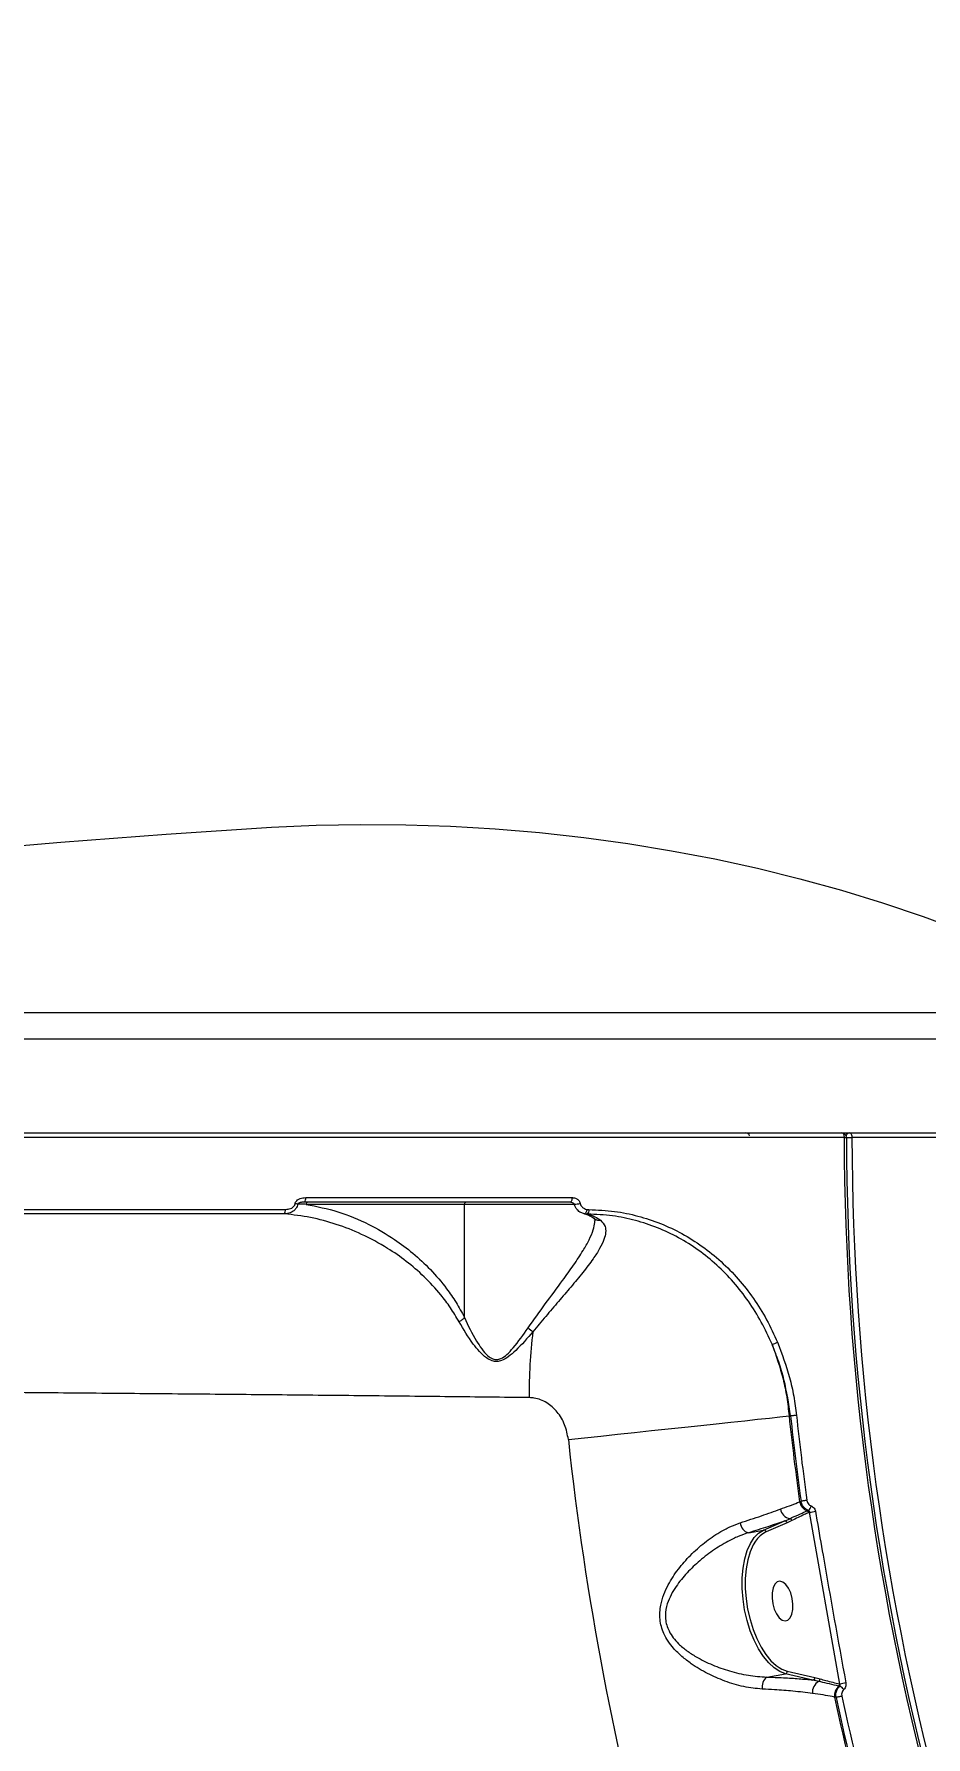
# Model space of a CAD drawing. Header units: millimetres. Extents: x -7098 to 6497, y -6127 to 5201.
# Drawn here: x -934.2 to -734.5, y 1410.5 to 1791.9 of the extents above; entities that cross this region are included whole.
import ezdxf

# ---------------------------------------------------------------- set-up
doc = ezdxf.new("R2010")
doc.units = ezdxf.units.MM
doc.layers.add('DIKOM_ОБЪЕКТ', color=7, linetype='Continuous')
doc.layers.add('DIKOM_РАЗМЕР_ЗОНА', color=7, linetype='Continuous')
doc.styles.add('style1', font='arial.ttf', dxfattribs={"width": 0.8})
doc.dimstyles.new('1-50', dxfattribs={"dimtxt": 300, "dimasz": 200, "dimexe": 100, "dimexo": 0, "dimgap": 100, "dimtad": 1, "dimdec": 0, "dimtxsty": 'style1', "dimcen": 0, "dimclrd": 7, "dimclre": 7, "dimadec": 1, "dimazin": 2, "dimtfac": 1, "dimtdec": 0, "dimtmove": 1, "dimatfit": 3, "dimfxl": 0, "dimlwd": 25, "dimlwe": 18, "dimarcsym": 0})

# ---------------------------------------------------------------- blocks, each defined once
blk = doc.blocks.new('*D19')
at = {"layer": 'Defpoints', "color": 0, "transparency": 16777216}
for p in [(-3422.39, 1730.25), (4498.46, 1730.25), (-3422.39, -5447.23)]:
    blk.add_point(p, dxfattribs=at)
at = {"layer": 'DIKOM_РАЗМЕР_ЗОНА', "color": 7, "lineweight": 18, "transparency": 16777216}
for p, q in [((-3422.39, 1730.25), (-3422.39, -5547.23)), ((4498.46, 1730.25), (4498.46, -5547.23))]:
    blk.add_line(p, q, dxfattribs=at)
at = {"layer": 'DIKOM_РАЗМЕР_ЗОНА', "color": 7, "lineweight": 25, "transparency": 16777216}
blk.add_line((4298.46, -5447.23), (-3222.39, -5447.23), dxfattribs=at)
at = {"layer": 'DIKOM_РАЗМЕР_ЗОНА', "color": 7, "transparency": 16777216}
for points in [[(-3222.39, -5413.9), (-3222.39, -5480.57), (-3422.39, -5447.23)], [(4298.46, -5413.9), (4298.46, -5480.57), (4498.46, -5447.23)]]:
    blk.add_solid(points, dxfattribs=at)
at = {"layer": 'DIKOM_РАЗМЕР_ЗОНА', "color": 0, "transparency": 16777216, "insert": (538.03, -5194.06), "char_height": 300, "attachment_point": 5, "style": 'style1'}
blk.add_mtext('7900', dxfattribs=at)
blk = doc.blocks.new('*D20')
at = {"layer": 'Defpoints', "color": 0, "transparency": 16777216}
for p in [(-611.97, 3700.63), (-5926, -2746.55), (-167.79, -2746.55)]:
    blk.add_point(p, dxfattribs=at)
at = {"layer": 'DIKOM_РАЗМЕР_ЗОНА', "color": 7, "lineweight": 18, "transparency": 16777216}
for p, q in [((-611.97, 3700.63), (-6026, 3700.63)), ((-167.79, -2746.55), (-6026, -2746.55))]:
    blk.add_line(p, q, dxfattribs=at)
at = {"layer": 'DIKOM_РАЗМЕР_ЗОНА', "color": 7, "lineweight": 25, "transparency": 16777216}
blk.add_line((-5926, 3500.63), (-5926, -2546.55), dxfattribs=at)
at = {"layer": 'DIKOM_РАЗМЕР_ЗОНА', "color": 7, "transparency": 16777216}
for points in [[(-5959.34, 3500.63), (-5892.67, 3500.63), (-5926, 3700.63)], [(-5959.34, -2546.55), (-5892.67, -2546.55), (-5926, -2746.55)]]:
    blk.add_solid(points, dxfattribs=at)
at = {"layer": 'DIKOM_РАЗМЕР_ЗОНА', "color": 0, "transparency": 16777216, "insert": (-6179.18, 477.04), "char_height": 300, "attachment_point": 5, "rotation": 90, "style": 'style1'}
blk.add_mtext('6450', dxfattribs=at)
blk = doc.blocks.new('*D18')
at = {"layer": 'Defpoints', "color": 0, "transparency": 16777216}
for p in [(-621.7, 5200.63), (-6648, -4870.84), (-133.42, -4870.84)]:
    blk.add_point(p, dxfattribs=at)
at = {"layer": 'DIKOM_РАЗМЕР_ЗОНА', "color": 7, "lineweight": 18, "transparency": 16777216}
for p, q in [((-621.7, 5200.63), (-6748, 5200.63)), ((-133.42, -4870.84), (-6748, -4870.84))]:
    blk.add_line(p, q, dxfattribs=at)
at = {"layer": 'DIKOM_РАЗМЕР_ЗОНА', "color": 7, "lineweight": 25, "transparency": 16777216}
blk.add_line((-6648, 5000.63), (-6648, -4670.84), dxfattribs=at)
at = {"layer": 'DIKOM_РАЗМЕР_ЗОНА', "color": 7, "transparency": 16777216}
for points in [[(-6681.34, 5000.63), (-6614.67, 5000.63), (-6648, 5200.63)], [(-6681.34, -4670.84), (-6614.67, -4670.84), (-6648, -4870.84)]]:
    blk.add_solid(points, dxfattribs=at)
at = {"layer": 'DIKOM_РАЗМЕР_ЗОНА', "color": 0, "transparency": 16777216, "insert": (-6901.18, 458.27), "char_height": 300, "attachment_point": 5, "rotation": 90, "style": 'style1'}
blk.add_mtext('10100', dxfattribs=at)
blk = doc.blocks.new('*D17')
at = {"layer": 'Defpoints', "color": 0, "transparency": 16777216}
for p in [(-5422.39, 1752.13), (6497.47, 1509.82), (-5422.39, -6026.73)]:
    blk.add_point(p, dxfattribs=at)
at = {"layer": 'DIKOM_РАЗМЕР_ЗОНА', "color": 7, "lineweight": 18, "transparency": 16777216}
for p, q in [((-5422.39, 1752.13), (-5422.39, -6126.73)), ((6497.47, 1509.82), (6497.47, -6126.73))]:
    blk.add_line(p, q, dxfattribs=at)
at = {"layer": 'DIKOM_РАЗМЕР_ЗОНА', "color": 7, "lineweight": 25, "transparency": 16777216}
blk.add_line((6297.47, -6026.73), (-5222.39, -6026.73), dxfattribs=at)
at = {"layer": 'DIKOM_РАЗМЕР_ЗОНА', "color": 7, "transparency": 16777216}
for points in [[(-5222.39, -5993.4), (-5222.39, -6060.07), (-5422.39, -6026.73)], [(6297.47, -5993.4), (6297.47, -6060.07), (6497.47, -6026.73)]]:
    blk.add_solid(points, dxfattribs=at)
at = {"layer": 'DIKOM_РАЗМЕР_ЗОНА', "color": 0, "transparency": 16777216, "insert": (537.54, -5773.56), "char_height": 300, "attachment_point": 5, "style": 'style1'}
blk.add_mtext('11900', dxfattribs=at)

msp = doc.modelspace()

# ---------------------------------------------------------------- linework, layer by layer
at = {"layer": 'DIKOM_ОБЪЕКТ', "color": 7, "linetype": 'Continuous', "lineweight": 15}
for p, q in [((-1194.77, 1572.75), (-684.68, 1572.75)), ((-669.99, 1566.75), (-1222.7, 1566.75)), ((-1274.9, 1545.75), (-608.25, 1545.75)), ((-837.85, 1529.75), (-873.28, 1529.75)), ((-837.85, 1504.41), (-837.85, 1529.75)), ((-813.11, 1529.75), (-837.85, 1529.75)), ((-810.3, 1527.57), (-811.02, 1527.64)), ((-810.45, 1528.62), (-809.97, 1528.57)), ((-764.85, 1482.35), (-765.18, 1482.35)), ((-762.81, 1463.13), (-762.5, 1463.27)), ((-761.09, 1461.1), (-760.85, 1461.2)), ((-770.89, 1456.78), (-766.16, 1458.83)), ((-765.62, 1458.42), (-770.34, 1456.37)), ((-764.55, 1458.93), (-765.62, 1458.42)), ((-760.58, 1460.78), (-760.75, 1460.7)), ((-753.78, 1422.3), (-760.58, 1460.78)), ((-774.26, 1456.18), (-770.89, 1456.78)), ((-770.17, 1423.88), (-765.96, 1424.62)), ((-759.82, 1423.21), (-765.96, 1424.62)), ((-765.57, 1425.19), (-759.42, 1423.77)), ((-759.42, 1423.77), (-758.24, 1423.46)), ((-754.67, 1419.3), (-755.02, 1419.38)), ((-753.85, 1422.32), (-753.78, 1422.3))]:
    msp.add_line(p, q, dxfattribs=at)
at = {"layer": 'DIKOM_ОБЪЕКТ', "color": 7, "linetype": 'Continuous', "lineweight": 15, "flags": 128}
for points in [[(-1278.78, 1553.48), (-1273.72, 1554.75), (-1251.31, 1560.18), (-1228.8, 1565.38), (-1206.17, 1570.35), (-1183.45, 1575.07), (-1160.63, 1579.55), (-1137.71, 1583.79), (-1114.71, 1587.78), (-1091.63, 1591.53), (-1068.47, 1595.04), (-1045.24, 1598.3), (-1021.94, 1601.32), (-998.58, 1604.09), (-975.16, 1606.61), (-951.7, 1608.88), (-928.19, 1610.9), (-904.64, 1612.68), (-881.05, 1614.21)], [(-881.05, 1614.21), (-871.04, 1614.65), (-861.02, 1614.83), (-850.99, 1614.76), (-840.98, 1614.43), (-830.98, 1613.84), (-821.03, 1613), (-811.12, 1611.91), (-801.27, 1610.56), (-791.5, 1608.96), (-781.82, 1607.11), (-772.24, 1605.01), (-762.77, 1602.67), (-753.43, 1600.09), (-744.23, 1597.28), (-735.17, 1594.22), (-726.28, 1590.94), (-717.56, 1587.44), (-709.03, 1583.71), (-700.69, 1579.77)], [(-753.34, 1545.75), (-753.24, 1545.73), (-753.15, 1545.67), (-753.06, 1545.58), (-752.98, 1545.45), (-752.92, 1545.3), (-752.88, 1545.13), (-752.85, 1544.94), (-752.84, 1544.75)], [(-752.84, 1544.75), (-752.68, 1544.75), (-752.54, 1544.75), (-752.44, 1544.75), (-752.37, 1544.75), (-752.34, 1544.75), (-752.34, 1544.75)], [(-752.34, 1544.75), (-752.21, 1544.75), (-752.05, 1544.75), (-751.86, 1544.75), (-751.67, 1544.75), (-751.47, 1544.75), (-751.28, 1544.75), (-751.1, 1544.75)], [(-751.6, 1545.75), (-751.51, 1545.73), (-751.41, 1545.67), (-751.33, 1545.58), (-751.25, 1545.45), (-751.19, 1545.3), (-751.14, 1545.13), (-751.11, 1544.94), (-751.1, 1544.75)], [(-813.78, 1531.26), (-813.78, 1531.06), (-813.8, 1530.87), (-813.84, 1530.7), (-813.88, 1530.54), (-813.93, 1530.42), (-814, 1530.32), (-814.06, 1530.27), (-814.13, 1530.25)], [(-810.45, 1528.62), (-810.49, 1528.42), (-810.55, 1528.23), (-810.62, 1528.05), (-810.7, 1527.9), (-810.78, 1527.77), (-810.86, 1527.69), (-810.94, 1527.64), (-811.02, 1527.64)], [(-814.59, 1477.07), (-811.01, 1477.45), (-807.32, 1477.85), (-803.56, 1478.25), (-799.77, 1478.65), (-795.98, 1479.06), (-792.22, 1479.46), (-788.52, 1479.85), (-784.93, 1480.24), (-781.47, 1480.61), (-778.18, 1480.96), (-775.08, 1481.29), (-772.21, 1481.6), (-769.59, 1481.88), (-767.24, 1482.13), (-765.18, 1482.35)], [(-763.53, 1482.49), (-763.7, 1482.47), (-763.89, 1482.45), (-764.08, 1482.43), (-764.27, 1482.41), (-764.44, 1482.39), (-764.6, 1482.38), (-764.74, 1482.36), (-764.85, 1482.35)], [(-761.18, 1463.45), (-761.36, 1463.43), (-761.54, 1463.4), (-761.73, 1463.37), (-761.92, 1463.35), (-762.09, 1463.32), (-762.25, 1463.3), (-762.39, 1463.28), (-762.5, 1463.27)], [(-765.96, 1424.62), (-767.23, 1425.09), (-768.5, 1425.9), (-769.74, 1427.04), (-770.92, 1428.48), (-772.02, 1430.19), (-773, 1432.13), (-773.86, 1434.26), (-774.57, 1436.54), (-775.12, 1438.91), (-775.49, 1441.32), (-775.67, 1443.72), (-775.67, 1446.06), (-775.48, 1448.28), (-775.1, 1450.34), (-774.55, 1452.19), (-773.84, 1453.79), (-772.98, 1455.11), (-771.99, 1456.11), (-770.89, 1456.78)], [(-772.72, 1454.28), (-773.21, 1453.47), (-773.9, 1451.92), (-774.43, 1450.13), (-774.8, 1448.13), (-774.98, 1445.98), (-774.99, 1443.71), (-774.81, 1441.38), (-774.45, 1439.04), (-773.92, 1436.74), (-773.23, 1434.54), (-772.4, 1432.47), (-771.44, 1430.59), (-770.38, 1428.93), (-769.23, 1427.53), (-768.03, 1426.43), (-767.4, 1425.98)], [(-764.48, 1441.49), (-764.82, 1442.71), (-765.3, 1443.78), (-765.9, 1444.61), (-766.56, 1445.15), (-767.22, 1445.34), (-767.84, 1445.17), (-768.36, 1444.65), (-768.75, 1443.82), (-768.96, 1442.76), (-768.99, 1441.55), (-768.83, 1440.29), (-768.49, 1439.07), (-768, 1438), (-767.41, 1437.16), (-766.75, 1436.63), (-766.08, 1436.44), (-765.47, 1436.61), (-764.94, 1437.13), (-764.56, 1437.95), (-764.34, 1439.01), (-764.32, 1440.23), (-764.48, 1441.49)], [(-767.4, 1425.98), (-766.8, 1425.64), (-765.57, 1425.19)], [(-753.37, 1419.59), (-753.54, 1419.55), (-753.73, 1419.51), (-753.91, 1419.47), (-754.1, 1419.43), (-754.27, 1419.39), (-754.43, 1419.36), (-754.56, 1419.33), (-754.67, 1419.3)]]:
    msp.add_lwpolyline(points, dxfattribs=at)
at = {"layer": 'DIKOM_ОБЪЕКТ', "color": 7, "linetype": 'Continuous', "lineweight": 15}
for centre, radius, start, end in [((-774.87, 1544.87), 0.879, 16.521, 87.4947), ((-753.34, 1544.75), 1, 15.5, 90), ((-171.97, 1545.75), 580.87, 180.09855, 210.90145), ((-751.57, 1544.87), 0.878, 92.4914, 163.4929), ((-753.34, 1544.75), 1, 0.0986, 15.5), ((-171.97, 1545.75), 580.37, 180.09855, 195.5), ((-171.97, 1545.75), 579.13, 180.09885, 210.90115), ((-878.33, 1511.61), 18.44, 80.2448, 82.0102), ((-874.75, 1531.01), 1.37, 326.26, 10.0889), ((-872.83, 1529.8), 0.455, 98.2909, 186.3379), ((-837.39, 1529.8), 0.455, 98.2664, 186.3282), ((-813.34, 1535.63), 5.85, 270.5632, 283.862), ((-879.61, 1528.39), 1.67, 331.8485, 7.4002), ((-811.09, 1528.38), 1.13, 313.7969, 9.6637), ((-799.34, 1531.82), 38.4, 230.8201, 232.8531), ((-715.07, 1487.84), 108.29, 172.9031, 180.7304), ((-769.85, 1502.75), 4.43, 281.2685, 298.4268), ((-171.97, 1545.75), 596.59, 186.10022, 187.95988), ((-171.97, 1545.75), 596.26, 186.10338, 187.95123), ((-171.97, 1545.75), 594.93, 186.10338, 187.95123), ((-171.97, 1545.75), 646.28, 186.10022, 204.89978), ((-764.52, 1461.95), 2.65, 189.57, 259.111), ((-760.13, 1463.65), 2.73, 190.9455, 249.4214), ((-761.28, 1460.59), 0.544, 12.534, 69.6203), ((-761.71, 1462.45), 1.52, 304.7122, 350.6594), ((-769.29, 1517.66), 57.55, 278.7081, 280.0364), ((-773.55, 1458.67), 2.59, 185.66, 254.0233), ((-766.11, 1458.33), 0.502, 10.4726, 95.4978), ((-765.06, 1458.81), 0.527, 12.62, 85.8984), ((-767.8, 1451.09), 5.86, 115.7211, 147.0264), ((-770.84, 1456.28), 0.502, 10.4692, 95.4689), ((-768.26, 1421.63), 2.95, 130.3634, 188.7333), ((-766.09, 1425.13), 0.526, 284.3734, 6.1503), ((-757.1, 1420.48), 2.84, 121.1281, 186.1638), ((-759.95, 1423.72), 0.526, 284.3711, 6.1144), ((-758.79, 1423.42), 0.551, 293.4297, 3.999), ((-752.2, 1419.68), 2.84, 130.5552, 186.0068), ((-171.97, 1545.75), 596.59, 192.22853, 198.77147), ((-171.97, 1545.75), 596.26, 192.24313, 198.75687), ((-754.41, 1422.27), 0.568, 310.3104, 4.2307), ((-754.33, 1420.22), 1.65, 32.0324, 72.774), ((-743.31, 1370.43), 52.92, 99.9717, 101.4161), ((-171.97, 1545.75), 594.93, 192.24313, 198.75687)]:
    msp.add_arc(centre, radius, start, end, dxfattribs=at)
for points, knots in [([(-752.84, 1544.75), (-756.83, 1544.75), (-767.67, 1544.75), (-785.9, 1544.75), (-807.62, 1544.75), (-829.87, 1544.75), (-852.53, 1544.75), (-875.49, 1544.75), (-898.7, 1544.75), (-922.11, 1544.75), (-945.68, 1544.75), (-969.34, 1544.75), (-992.98, 1544.75), (-1016.48, 1544.75), (-1039.78, 1544.75), (-1062.82, 1544.75), (-1085.58, 1544.75), (-1107.99, 1544.75), (-1129.94, 1544.75), (-1151.33, 1544.75), (-1172.08, 1544.75), (-1192.16, 1544.75), (-1211.54, 1544.75), (-1230.18, 1544.75), (-1247.93, 1544.75), (-1262.64, 1544.75), (-1271.01, 1544.75), (-1274.14, 1544.75)], [0, 0, 0, 0, 0.024058, 0.065307, 0.106686, 0.148131, 0.189576, 0.230954, 0.272203, 0.313452, 0.35483, 0.396275, 0.43772, 0.479099, 0.520347, 0.561596, 0.602975, 0.644419, 0.685865, 0.727243, 0.768492, 0.80974, 0.851119, 0.892564, 0.934009, 0.975388, 1, 1, 1, 1]), ([(-604.58, 1544.75), (-605.14, 1544.75), (-609.73, 1544.75), (-619.47, 1544.75), (-633.07, 1544.75), (-646.92, 1544.75), (-660.69, 1544.75), (-675.22, 1544.75), (-690.47, 1544.75), (-706.28, 1544.75), (-722.57, 1544.75), (-737.49, 1544.75), (-747.16, 1544.75), (-751.1, 1544.75)], [0, 0, 0, 0, 0.016092, 0.132054, 0.247923, 0.345919, 0.444029, 0.542139, 0.641179, 0.740219, 0.836766, 0.93353, 1, 1, 1, 1]), ([(-875.2, 1529.79), (-875.22, 1529.71), (-875.26, 1529.44), (-875.46, 1528.96), (-875.91, 1528.4), (-876.67, 1527.88), (-877.47, 1527.64), (-878, 1527.61), (-878.14, 1527.61)], [0, 0, 0, 0, 0.063541, 0.205916, 0.386751, 0.593835, 0.897718, 1, 1, 1, 1]), ([(-877.95, 1528.61), (-877.55, 1528.64), (-876.96, 1528.69), (-876.29, 1529.04), (-875.96, 1529.37), (-875.8, 1529.66), (-875.77, 1529.83), (-875.76, 1529.88)], [0, 0, 0, 0, 0.438596, 0.648716, 0.819235, 0.945174, 1, 1, 1, 1]), ([(-875.76, 1529.88), (-875.75, 1529.93), (-875.72, 1530.11), (-875.55, 1530.42), (-875.18, 1530.78), (-874.45, 1531.16), (-873.81, 1531.21), (-873.39, 1531.25)], [0, 0, 0, 0, 0.05552, 0.178402, 0.349553, 0.572944, 1, 1, 1, 1]), ([(-873.6, 1530.25), (-873.88, 1530.24), (-874.29, 1530.22), (-874.78, 1530.1), (-875.03, 1529.98), (-875.17, 1529.88), (-875.19, 1529.81), (-875.2, 1529.79)], [0, 0, 0, 0, 0.49391, 0.730763, 0.885474, 0.970095, 1, 1, 1, 1]), ([(-873.28, 1529.75), (-873.5, 1529.75), (-874.13, 1529.77), (-874.77, 1529.78), (-875.2, 1529.79)], [0, 0, 0, 0, 0.332028, 1, 1, 1, 1]), ([(-814.13, 1530.25), (-818.98, 1530.25), (-828.67, 1530.25), (-843.47, 1530.25), (-858.43, 1530.25), (-868.55, 1530.25), (-873.6, 1530.25)], [0, 0, 0, 0, 0.249313, 0.49863, 0.749316, 1, 1, 1, 1]), ([(-873.39, 1531.25), (-872.74, 1531.25), (-869.48, 1531.25), (-861.03, 1531.25), (-848.12, 1531.25), (-831.45, 1531.25), (-820.1, 1531.25), (-813.78, 1531.26)], [0, 0, 0, 0, 0.032159, 0.160794, 0.418283, 0.675777, 1, 1, 1, 1]), ([(-873.28, 1529.75), (-870.91, 1529.27), (-866.16, 1528.32), (-859.55, 1525.56), (-853.96, 1522.32), (-849.37, 1518.89), (-845.44, 1515.24), (-842.24, 1511.48), (-839.7, 1507.85), (-838.46, 1505.56), (-837.85, 1504.41)], [0, 0, 0, 0, 0.180142, 0.360268, 0.513483, 0.627816, 0.742324, 0.856428, 0.928235, 1, 1, 1, 1]), ([(-814.05, 1530.22), (-813.95, 1530.21), (-813.72, 1530.21), (-813.46, 1530.06), (-813.32, 1529.91), (-813.28, 1529.81), (-813.28, 1529.76), (-813.28, 1529.74), (-813.28, 1529.73)], [0, 0, 0, 0, 0.306668, 0.686567, 0.866573, 0.944316, 0.973016, 1, 1, 1, 1]), ([(-813.78, 1531.26), (-813.71, 1531.25), (-813.39, 1531.24), (-812.88, 1531.11), (-812.38, 1530.78), (-812.06, 1530.39), (-811.98, 1530.1), (-811.94, 1529.96)], [0, 0, 0, 0, 0.084413, 0.402646, 0.651828, 0.825481, 1, 1, 1, 1]), ([(-811.02, 1527.64), (-811.28, 1527.71), (-811.87, 1527.88), (-812.56, 1528.42), (-813.05, 1529.09), (-813.17, 1529.57), (-813.22, 1529.81)], [0, 0, 0, 0, 0.254363, 0.558697, 0.773452, 1, 1, 1, 1]), ([(-811.94, 1529.96), (-811.9, 1529.81), (-811.81, 1529.51), (-811.48, 1529.1), (-811.02, 1528.78), (-810.63, 1528.67), (-810.45, 1528.62)], [0, 0, 0, 0, 0.209646, 0.418177, 0.729847, 1, 1, 1, 1]), ([(-878.14, 1527.61), (-883.94, 1527.61), (-895.54, 1527.62), (-913.14, 1527.62), (-930.86, 1527.63), (-942.74, 1527.63), (-948.69, 1527.64)], [0, 0, 0, 0, 0.249099, 0.498198, 0.7491, 1, 1, 1, 1]), ([(-948.66, 1528.63), (-942.74, 1528.63), (-930.92, 1528.63), (-913.2, 1528.62), (-895.52, 1528.62), (-883.81, 1528.61), (-877.95, 1528.61)], [0, 0, 0, 0, 0.2491, 0.498199, 0.749102, 1, 1, 1, 1]), ([(-839.06, 1503.43), (-839.69, 1504.51), (-840.96, 1506.67), (-843.56, 1510.09), (-846.84, 1513.64), (-850.85, 1517.07), (-855.52, 1520.29), (-860.75, 1523.11), (-866.53, 1525.37), (-872.3, 1526.94), (-876.19, 1527.39), (-878.14, 1527.61)], [0, 0, 0, 0, 0.066132, 0.132302, 0.238336, 0.34473, 0.450976, 0.593956, 0.729222, 0.864722, 1, 1, 1, 1]), ([(-823.6, 1502.06), (-822.32, 1503.86), (-819.71, 1507.52), (-816.23, 1512.19), (-813.37, 1516.17), (-811.37, 1519.21), (-809.87, 1521.86), (-809.02, 1523.94), (-808.64, 1525.36), (-808.7, 1525.95), (-808.71, 1526.09)], [0, 0, 0, 0, 0.193182, 0.391344, 0.526099, 0.663888, 0.772568, 0.883942, 0.973741, 1, 1, 1, 1]), ([(-807.38, 1526.18), (-806.98, 1525.75), (-806.27, 1525), (-806.18, 1523.49), (-806.56, 1521.84), (-807.51, 1519.86), (-809.1, 1517.38), (-811.3, 1514.51), (-813.96, 1511.32), (-816.78, 1508.02), (-819.65, 1504.67), (-821.57, 1502.37), (-822.53, 1501.22)], [0, 0, 0, 0, 0.104489, 0.183386, 0.262337, 0.355838, 0.44942, 0.563194, 0.67708, 0.784505, 0.892404, 1, 1, 1, 1]), ([(-810.96, 1527.62), (-810.93, 1527.61), (-810.63, 1527.57), (-810.04, 1527.34), (-809.35, 1527), (-808.94, 1526.65), (-808.85, 1526.57)], [0, 0, 0, 0, 0.046887, 0.482871, 0.887833, 1, 1, 1, 1]), ([(-768.99, 1498.4), (-769.76, 1500.08), (-771.3, 1503.44), (-774.22, 1508.09), (-777.55, 1512.38), (-781.31, 1516.21), (-785.44, 1519.55), (-789.89, 1522.37), (-794.62, 1524.6), (-799.56, 1526.23), (-804.81, 1527.33), (-808.42, 1527.49), (-810.3, 1527.57)], [0, 0, 0, 0, 0.099279, 0.198875, 0.298152, 0.39742, 0.49701, 0.596274, 0.69509, 0.794221, 0.893033, 1, 1, 1, 1]), ([(-810.3, 1527.57), (-809.75, 1527.41), (-808.76, 1527.13), (-807.8, 1526.47), (-807.38, 1526.18)], [0, 0, 0, 0, 0.56239, 1, 1, 1, 1]), ([(-809.97, 1528.57), (-808.05, 1528.49), (-804.35, 1528.33), (-798.99, 1527.21), (-793.94, 1525.55), (-789.11, 1523.28), (-784.56, 1520.41), (-780.34, 1517), (-776.49, 1513.09), (-773.09, 1508.73), (-770.1, 1503.99), (-768.53, 1500.56), (-767.74, 1498.85)], [0, 0, 0, 0, 0.107082, 0.205974, 0.305184, 0.404078, 0.503337, 0.602917, 0.702179, 0.801347, 0.900833, 1, 1, 1, 1]), ([(-808.92, 1526.61), (-808.89, 1526.59), (-808.74, 1526.49), (-808.72, 1526.4), (-808.67, 1526.39), (-808.67, 1526.17), (-808.67, 1526.09)], [0, 0, 0, 0, 0.082506, 0.406174, 0.807915, 1, 1, 1, 1]), ([(-808.83, 1526.6), (-808.81, 1526.58), (-808.61, 1526.37), (-808.14, 1526.22), (-807.66, 1526.16), (-807.42, 1526.18), (-807.38, 1526.18)], [0, 0, 0, 0, 0.054101, 0.555029, 0.920594, 1, 1, 1, 1]), ([(-837.85, 1504.4), (-838.01, 1504.23), (-838.31, 1503.9), (-838.77, 1503.59), (-839.02, 1503.45), (-839.06, 1503.43)], [0, 0, 0, 0, 0.499509, 0.92063, 1, 1, 1, 1]), ([(-822.53, 1501.22), (-823.77, 1499.77), (-825.5, 1497.77), (-827.89, 1495.64), (-829.33, 1494.76), (-830.59, 1494.48), (-831.79, 1494.66), (-833.16, 1495.44), (-834.56, 1496.77), (-836.72, 1499.48), (-838.06, 1501.75), (-839.06, 1503.43)], [0, 0, 0, 0, 0.231111, 0.319668, 0.391401, 0.436689, 0.482218, 0.545665, 0.639716, 0.734231, 1, 1, 1, 1]), ([(-837.85, 1504.41), (-837.85, 1504.41), (-837.85, 1504.41), (-837.85, 1504.4), (-837.85, 1504.4), (-837.85, 1504.4)], [0, 0, 0, 0, 0.391267, 0.788818, 1, 1, 1, 1]), ([(-837.85, 1504.4), (-837.85, 1504.4), (-837.09, 1502.62), (-835.86, 1500.24), (-834.04, 1497.36), (-832.84, 1495.96), (-831.66, 1495.1), (-830.59, 1494.9), (-829.47, 1495.21), (-828.23, 1496.16), (-826.15, 1498.43), (-824.68, 1500.53), (-823.6, 1502.06)], [0, 0, 0, 0, 0.000315, 0.274217, 0.369145, 0.463545, 0.523545, 0.564862, 0.606187, 0.674727, 0.76302, 1, 1, 1, 1]), ([(-768.99, 1498.4), (-768.08, 1495.85), (-766.72, 1491.99), (-765.64, 1486.55), (-765.33, 1483.75), (-765.18, 1482.35)], [0, 0, 0, 0, 0.492784, 0.746393, 1, 1, 1, 1]), ([(-764.85, 1482.35), (-765.26, 1485.07), (-765.87, 1489.19), (-767.45, 1494.51), (-768.47, 1497.11), (-768.99, 1498.4)], [0, 0, 0, 0, 0.49281, 0.746405, 1, 1, 1, 1]), ([(-767.74, 1498.85), (-766.77, 1496.25), (-765.3, 1492.32), (-764.08, 1486.77), (-763.71, 1483.92), (-763.53, 1482.49)], [0, 0, 0, 0, 0.492767, 0.746383, 1, 1, 1, 1]), ([(-823.35, 1486.46), (-829.25, 1486.52), (-841.07, 1486.66), (-859.16, 1486.85), (-877.47, 1487.04), (-896.23, 1487.21), (-915.4, 1487.39), (-934.95, 1487.55), (-954.57, 1487.71), (-974.85, 1487.86), (-995.75, 1488.01), (-1017.24, 1488.16), (-1038.57, 1488.29), (-1059.66, 1488.42), (-1080.4, 1488.54), (-1100.7, 1488.65), (-1120.52, 1488.75), (-1139.84, 1488.85), (-1158.63, 1488.94), (-1176.79, 1489.02), (-1194.24, 1489.1), (-1210.91, 1489.17), (-1226.76, 1489.24), (-1241.72, 1489.3), (-1253.3, 1489.34), (-1259.52, 1489.37), (-1261.38, 1489.38)], [0, 0, 0, 0, 0.038693, 0.077433, 0.116173, 0.154866, 0.195147, 0.235479, 0.275812, 0.316092, 0.36042, 0.404888, 0.449428, 0.493968, 0.538436, 0.582764, 0.626944, 0.671265, 0.715657, 0.760049, 0.804369, 0.848549, 0.892624, 0.936839, 0.981125, 1, 1, 1, 1]), ([(-814.59, 1477.07), (-814.8, 1478.2), (-815.22, 1480.43), (-816.96, 1483.32), (-819.32, 1485.44), (-821.62, 1486.35), (-822.97, 1486.43), (-823.35, 1486.46)], [0, 0, 0, 0, 0.238522, 0.471331, 0.6968, 0.915991, 1, 1, 1, 1]), ([(-776.13, 1458.42), (-774.5, 1458.94), (-771.2, 1460), (-768.5, 1461), (-767.14, 1461.5)], [0, 0, 0, 0, 0.494238, 1, 1, 1, 1]), ([(-767.14, 1461.5), (-765.76, 1461.98), (-764.2, 1462.52), (-762.96, 1463.07), (-762.81, 1463.13)], [0, 0, 0, 0, 0.882136, 1, 1, 1, 1]), ([(-765.02, 1459.34), (-764.86, 1459.42), (-764.04, 1459.8), (-762.72, 1460.39), (-761.59, 1460.88), (-761.09, 1461.1)], [0, 0, 0, 0, 0.122279, 0.611435, 1, 1, 1, 1]), ([(-760.85, 1461.2), (-760.94, 1461.24), (-761.27, 1461.36), (-761.78, 1461.75), (-762.29, 1462.44), (-762.43, 1462.99), (-762.5, 1463.27)], [0, 0, 0, 0, 0.110626, 0.406311, 0.70351, 1, 1, 1, 1]), ([(-761.18, 1463.45), (-761.14, 1463.28), (-761.07, 1462.95), (-760.77, 1462.53), (-760.47, 1462.3), (-760.27, 1462.22), (-760.22, 1462.2)], [0, 0, 0, 0, 0.296855, 0.594028, 0.889469, 1, 1, 1, 1]), ([(-760.58, 1460.78), (-760.59, 1460.84), (-760.6, 1460.95), (-760.69, 1461.09), (-760.78, 1461.17), (-760.84, 1461.19), (-760.85, 1461.2)], [0, 0, 0, 0, 0.313054, 0.619763, 0.917139, 1, 1, 1, 1]), ([(-760.22, 1462.2), (-760.18, 1462.18), (-760, 1462.11), (-759.7, 1461.9), (-759.39, 1461.49), (-759.31, 1461.16), (-759.26, 1461)], [0, 0, 0, 0, 0.085586, 0.389315, 0.694772, 1, 1, 1, 1]), ([(-759.26, 1461), (-759.15, 1460.34), (-758.6, 1457.05), (-756.4, 1444.22), (-754.2, 1432.07), (-752.47, 1422.55)], [0, 0, 0, 0, 0.051226, 0.256129, 1, 1, 1, 1]), ([(-771.18, 1421.18), (-772.56, 1421.32), (-775.32, 1421.59), (-779.49, 1422.87), (-783.45, 1424.59), (-786.66, 1426.49), (-789.18, 1428.43), (-790.92, 1430.12), (-792.28, 1431.87), (-793.47, 1433.98), (-794.24, 1436.75), (-794.06, 1439.76), (-793.28, 1442.36), (-792.01, 1445.09), (-790.03, 1448.09), (-787.25, 1451.24), (-784.13, 1454.05), (-781.13, 1456.13), (-778.43, 1457.58), (-776.89, 1458.14), (-776.13, 1458.42)], [0, 0, 0, 0, 0.075448, 0.15103, 0.221388, 0.291725, 0.33466, 0.377546, 0.410427, 0.443257, 0.496249, 0.549081, 0.588988, 0.628974, 0.696944, 0.765009, 0.83635, 0.907628, 0.953829, 1, 1, 1, 1]), ([(-766.16, 1458.83), (-767.39, 1458.4), (-769.88, 1457.54), (-772.79, 1456.64), (-774.26, 1456.18)], [0, 0, 0, 0, 0.496055, 1, 1, 1, 1]), ([(-766.16, 1458.83), (-765.99, 1458.9), (-765.61, 1459.06), (-765.23, 1459.24), (-765.02, 1459.34)], [0, 0, 0, 0, 0.435328, 1, 1, 1, 1]), ([(-760.75, 1460.7), (-761.09, 1460.56), (-762.36, 1460), (-763.62, 1459.38), (-764.55, 1458.93)], [0, 0, 0, 0, 0.264696, 1, 1, 1, 1]), ([(-774.26, 1456.18), (-775.03, 1455.93), (-776.57, 1455.41), (-779.28, 1454.09), (-782.33, 1452.22), (-785.52, 1449.7), (-788.4, 1446.91), (-790.49, 1444.25), (-791.88, 1441.82), (-792.74, 1439.54), (-793.03, 1436.88), (-792.3, 1434.44), (-791.13, 1432.64), (-789.78, 1431.15), (-788.06, 1429.72), (-785.54, 1428.1), (-782.35, 1426.53), (-778.4, 1425.14), (-774.28, 1424.14), (-771.54, 1423.96), (-770.17, 1423.88)], [0, 0, 0, 0, 0.047231, 0.094484, 0.167598, 0.240764, 0.309454, 0.378027, 0.416846, 0.455553, 0.50492, 0.554036, 0.585348, 0.616738, 0.65924, 0.701803, 0.773427, 0.84508, 0.922604, 1, 1, 1, 1]), ([(-770.17, 1423.88), (-768.92, 1423.83), (-766.4, 1423.74), (-762.93, 1423.52), (-760.84, 1423.31), (-759.82, 1423.21)], [0, 0, 0, 0, 0.335758, 0.674763, 1, 1, 1, 1]), ([(-758.57, 1422.91), (-758.75, 1422.96), (-759.17, 1423.07), (-759.58, 1423.16), (-759.82, 1423.21)], [0, 0, 0, 0, 0.44032, 1, 1, 1, 1]), ([(-754.05, 1421.84), (-754.22, 1421.88), (-755.09, 1422.08), (-756.58, 1422.42), (-757.94, 1422.76), (-758.57, 1422.91)], [0, 0, 0, 0, 0.117893, 0.589465, 1, 1, 1, 1]), ([(-758.24, 1423.46), (-757.81, 1423.33), (-756.34, 1422.91), (-754.88, 1422.56), (-753.85, 1422.32)], [0, 0, 0, 0, 0.291183, 1, 1, 1, 1]), ([(-759.92, 1420.18), (-761.36, 1420.37), (-763.98, 1420.71), (-767.87, 1421.02), (-770.26, 1421.13), (-771.18, 1421.18)], [0, 0, 0, 0, 0.425118, 0.778077, 1, 1, 1, 1]), ([(-755.02, 1419.38), (-755.18, 1419.42), (-755.98, 1419.61), (-757.53, 1419.86), (-759.13, 1420.07), (-759.92, 1420.18)], [0, 0, 0, 0, 0.108892, 0.552807, 1, 1, 1, 1]), ([(-754.67, 1419.3), (-754.68, 1419.4), (-754.74, 1419.78), (-754.67, 1420.45), (-754.38, 1421.23), (-754.02, 1421.61), (-753.84, 1421.79)], [0, 0, 0, 0, 0.109233, 0.407932, 0.703113, 1, 1, 1, 1]), ([(-753.84, 1421.79), (-753.87, 1421.8), (-753.94, 1421.82), (-754.01, 1421.83), (-754.05, 1421.84)], [0, 0, 0, 0, 0.48764, 1, 1, 1, 1]), ([(-753.84, 1421.79), (-753.81, 1421.83), (-753.75, 1421.91), (-753.73, 1422.08), (-753.75, 1422.21), (-753.77, 1422.29), (-753.78, 1422.3)], [0, 0, 0, 0, 0.286404, 0.589655, 0.913579, 1, 1, 1, 1]), ([(-752.93, 1421.09), (-753.03, 1420.98), (-753.24, 1420.75), (-753.4, 1420.28), (-753.42, 1419.88), (-753.38, 1419.65), (-753.37, 1419.59)], [0, 0, 0, 0, 0.295444, 0.590357, 0.89015, 1, 1, 1, 1]), ([(-752.47, 1422.55), (-752.46, 1422.5), (-752.43, 1422.29), (-752.45, 1421.91), (-752.61, 1421.43), (-752.82, 1421.21), (-752.93, 1421.09)], [0, 0, 0, 0, 0.081071, 0.390818, 0.695101, 1, 1, 1, 1])]:
    msp.add_open_spline(points, degree=3, knots=knots, dxfattribs=at)

# ---------------------------------------------------------------- dimensions: what is measured, and where the dimension line sits
at = {"layer": 'DIKOM_РАЗМЕР_ЗОНА'}
for base, p1, p2, text, picture, middle in [((-6648, -4870.84), (-621.7, 5200.63), (-133.42, -4870.84), '10100', '*D18', (-6648, 458.27)), ((-5926, -2746.55), (-611.97, 3700.63), (-167.79, -2746.55), '6450', '*D20', (-5926, 477.04))]:
    dim = msp.add_linear_dim(base=base, p1=p1, p2=p2, angle=90, text=text, dimstyle='1-50', override={"dimscale": 1, "dimtix": 0, "dimtofl": 1, "dimtmove": 1, "dimatfit": 3}, dxfattribs=at)
    dim.commit()
    dim.dimension.update_dxf_attribs({"geometry": picture, "text_midpoint": middle, "dimtype": 160})
for base, p1, p2, text, picture, middle in [((-5422.39, -6026.73), (6497.47, 1509.82), (-5422.39, 1752.13), '11900', '*D17', (537.54, -6026.73)), ((-3422.39, -5447.23), (4498.46, 1730.25), (-3422.39, 1730.25), '7900', '*D19', (538.03, -5447.23))]:
    dim = msp.add_linear_dim(base=base, p1=p1, p2=p2, text=text, dimstyle='1-50', override={"dimscale": 1, "dimtix": 0, "dimtofl": 1, "dimtmove": 1, "dimatfit": 3}, dxfattribs=at)
    dim.commit()
    dim.dimension.update_dxf_attribs({"geometry": picture, "text_midpoint": middle, "dimtype": 160})

doc.saveas('drawing.dxf')
